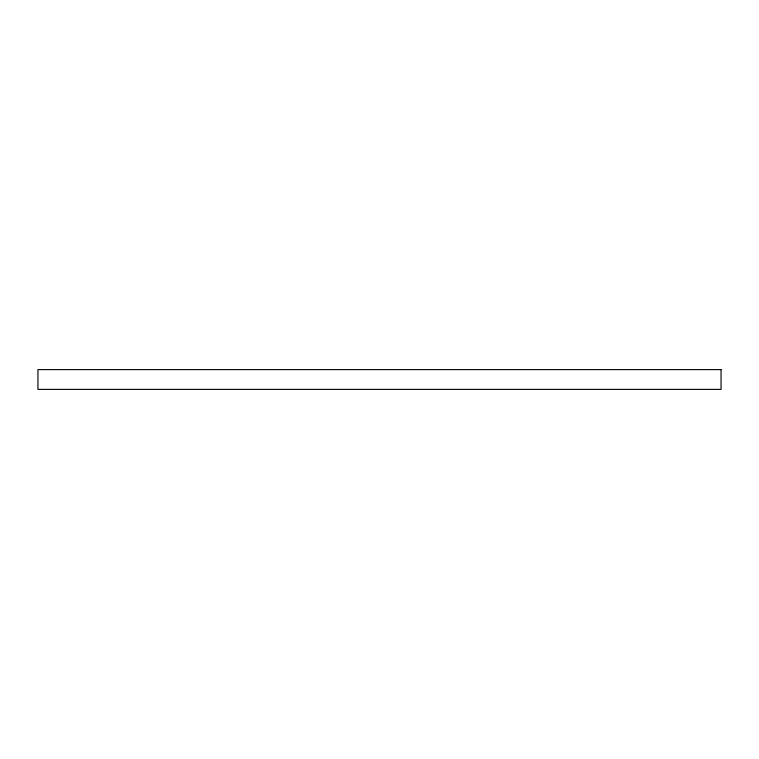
<?xml version="1.0" encoding="UTF-8"?>
<svg xmlns="http://www.w3.org/2000/svg" width="759" height="759" viewBox="0 0 759 759"><rect width="100%" height="100%" fill="white"/><g stroke="black" fill="none" stroke-linecap="round" stroke-linejoin="round"><path stroke-width="1.14" d="M721.05 369.605L37.95 369.605L37.95 389.395L721.05 389.395L721.05 369.605"/></g></svg>
